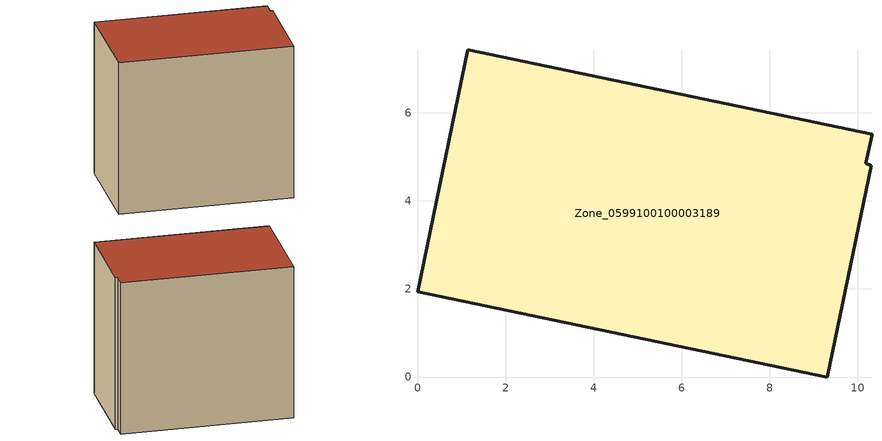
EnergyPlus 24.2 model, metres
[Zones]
Zone_0599100100003189
 floor ground (C_G): 10.3,4.8 9.3,0 0,1.94 1.14,7.43 10.32,5.52 10.18,4.85 z0
 wall outside (C_F): 0,1.94 9.3,0 10.3,4.8 10.18,4.85 10.32,5.52 1.14,7.43 0,1.94 z0:8.68
 roof outside (C_R): 9.3,0 10.3,4.8 10.18,4.85 10.32,5.52 1.14,7.43 0,1.94 z8.68
[BUILDING]
Pand.0599100100003189: North Axis=0; Terrain=City; Loads Convergence Tolerance Value=0.04; Temperature Convergence Tolerance Value=0.4; Solar Distribution=FullExterior; Maximum Number of Warmup Days=25; Minimum Number of Warmup Days=1
[Site:Location]
Rotterdam.The.Hague.AP_ZH_NLD Design_Conditions: Latitude=51.96; Longitude=4.45; Time Zone=1; Elevation=-4.5
[SITE:GROUNDTEMPERATURE:BUILDINGSURFACE]
18, 18, 18, 18, 18, 18, 18, 18, 18, 18, 18, 18
[MATERIAL] Thermal Absorptance=0.9; Solar Absorptance=0.7; Visible Absorptance=0.7
Name | Roughness | Thickness | Conductivity | Density | Specific Heat
G.TC.2006-2014 | MediumSmooth | 0.15 | 0.06 | 540 | 1210
F.TC.2006-2014 | Rough | 0.3 | 0.12 | 1920 | 840
R.TC.2006-2014 | MediumRough | 0.2 | 0.08 | 1500 | 1000
[CONSTRUCTION]
C_G: G.TC.2006-2014
C_F: F.TC.2006-2014
C_R: R.TC.2006-2014
[ZONE]
Zone_0599100100003189: Type=1; Multiplier=1; Ceiling Height=Autocalculate; Volume=Autocalculate; Floor Area=autocalculate; Part of Total Floor Area=Yes
[ZONEINFILTRATION:DESIGNFLOWRATE]
Infil_Zone_0599100100003189: Zone or ZoneList or Space or SpaceList=Zone_0599100100003189; Schedule=AlwaysOn; Design Flow Rate Calculation Method=Flow/Area; Flow Rate per Floor Area=0.0015; Constant Term Coefficient=1; Temperature Term Coefficient=0; Velocity Term Coefficient=0; Velocity Squared Term Coefficient=0
[HVACTEMPLATE:ZONE:IDEALLOADSAIRSYSTEM]
Zone_0599100100003189: Maximum Heating Supply Air Temperature=50; Minimum Cooling Supply Air Temperature=13; Maximum Heating Supply Air Humidity Ratio=0.0156; Minimum Cooling Supply Air Humidity Ratio=0.0077; Heating Limit=NoLimit; Cooling Limit=NoLimit; Dehumidification Control Type=ConstantSensibleHeatRatio; Cooling Sensible Heat Ratio=0.7; Dehumidification Setpoint=60; Humidification Control Type=None; Humidification Setpoint=30; Outdoor Air Method=None; Outdoor Air Flow Rate per Person=0.00944; Outdoor Air Flow Rate per Zone Floor Area=0; Outdoor Air Flow Rate per Zone=0; Demand Controlled Ventilation Type=None; Outdoor Air Economizer Type=NoEconomizer; Heat Recovery Type=None; Sensible Heat Recovery Effectiveness=0.7; Latent Heat Recovery Effectiveness=0.65
[ZONECONTROL:THERMOSTAT]
ThermostatControl_Zone_0599100100003189: Zone or ZoneList=Zone_0599100100003189; Control Type Schedule=DualSetpointControlType; Control 1=Thermostat_Zone_0599100100003189; Temperature Difference Between Cutout And Setpoint=0
[THERMOSTATSETPOINT:DUALSETPOINT]
Thermostat_Zone_0599100100003189: Heating Setpoint Temperature Schedule=HeatingSetpoint_Zone_0599100100003189; Cooling Setpoint Temperature Schedule=CoolingSetpoint_Zone_0599100100003189
[SCHEDULE:COMPACT]
HeatingSetpoint_Zone_0599100100003189: Through: 12/31, For: AllDays, Until: 24:00, 21
CoolingSetpoint_Zone_0599100100003189: Through: 12/31, For: AllDays, Until: 24:00, 24
DualSetpointControlType: Through: 12/31, For: AllDays, Until: 24:00, 4
AlwaysOn: Through: 12/31, For: AllDays, Until: 24:00, 1
